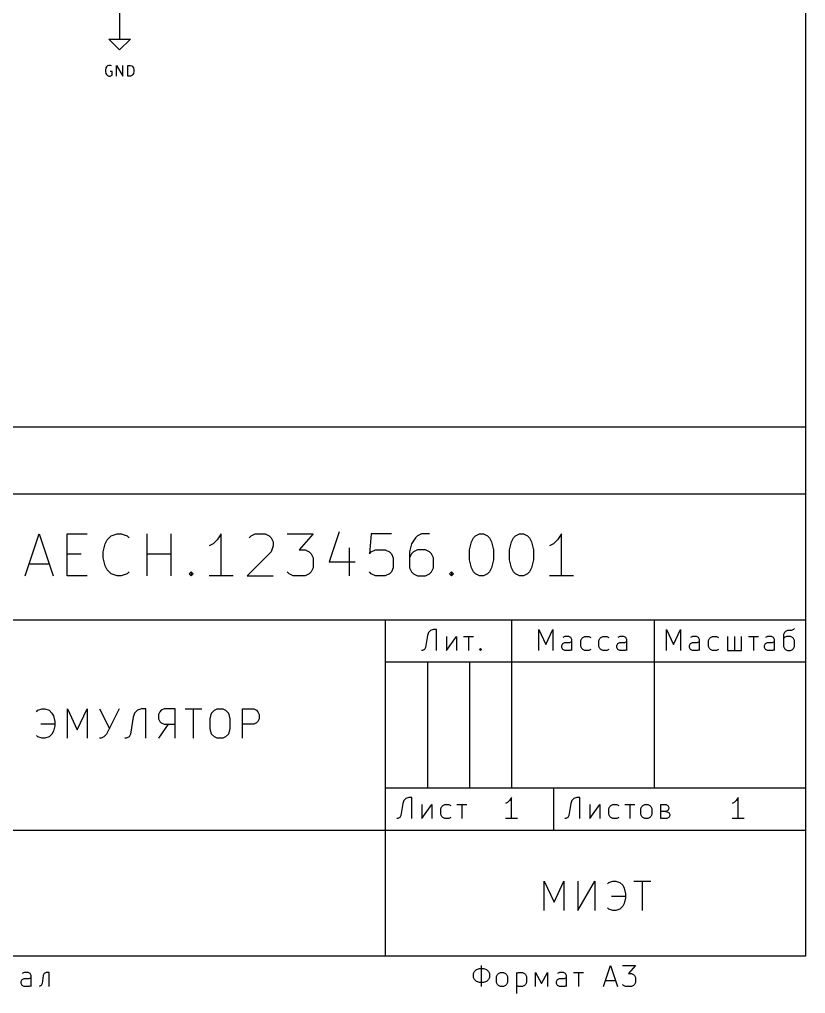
# Model space of a CAD drawing. Extents: x 0.3 to 16.3, y -11.7 to -0.2.
# Drawn here: x 12.656 to 16.338, y -11.672 to -7.107 of the extents above; entities that cross this region are included whole.
import ezdxf

# ---------------------------------------------------------------- set-up
doc = ezdxf.new("R2010")
doc.units = 0
doc.header["$MEASUREMENT"] = 0
doc.layers.add('BLACK', color=7, linetype='CONTINUOUS')

msp = doc.modelspace()

# ---------------------------------------------------------------- linework, layer by layer
at = {"layer": 'BLACK', "linetype": 'CONTINUOUS'}
for p, q in [((16.3381, -0.19685), (16.3381, -11.4961)), ((13.125, -7), (13.125, -7.15)), ((13.125, -7.15), (13.125, -7.2)), ((13.125, -7.25), (13.075, -7.2)), ((13.075, -7.2), (13.125, -7.2)), ((13.125, -7.2), (13.175, -7.2)), ((13.175, -7.2), (13.125, -7.25)), ((13.0607, -7.33452), (13.0583, -7.34404)), ((13.0583, -7.34404), (13.0583, -7.35119)), ((13.0631, -7.32976), (13.0607, -7.33452)), ((13.0679, -7.325), (13.0631, -7.32976)), ((13.075, -7.32261), (13.0679, -7.325)), ((13.0821, -7.32261), (13.075, -7.32261)), ((13.0869, -7.325), (13.0821, -7.32261)), ((13.1107, -7.37261), (13.1107, -7.32261)), ((13.1107, -7.32261), (13.1393, -7.37261)), ((13.1393, -7.37261), (13.1393, -7.32261)), ((13.1631, -7.37261), (13.1631, -7.32261)), ((13.1631, -7.32261), (13.175, -7.32261)), ((13.175, -7.32261), (13.1821, -7.325)), ((13.1821, -7.325), (13.1869, -7.32976)), ((13.1869, -7.32976), (13.1893, -7.33452)), ((13.1893, -7.33452), (13.1917, -7.34404)), ((13.1917, -7.34404), (13.1917, -7.35119)), ((13.0583, -7.35119), (13.0607, -7.36071)), ((13.0607, -7.36071), (13.0631, -7.36547)), ((13.0631, -7.36547), (13.0679, -7.37023)), ((13.0679, -7.37023), (13.075, -7.37261)), ((13.075, -7.37261), (13.0798, -7.37261)), ((13.0893, -7.35119), (13.0798, -7.35119)), ((13.0798, -7.37261), (13.0869, -7.37023)), ((13.0869, -7.37023), (13.0893, -7.36785)), ((13.0893, -7.36785), (13.0893, -7.35119)), ((13.175, -7.37261), (13.1631, -7.37261)), ((13.1821, -7.37023), (13.175, -7.37261)), ((13.1869, -7.36547), (13.1821, -7.37023)), ((13.1893, -7.36071), (13.1869, -7.36547)), ((13.1917, -7.35119), (13.1893, -7.36071)), ((11.6137, -9.01583), (16.3381, -9.01583)), ((9.05469, -9.3308), (16.3381, -9.3308)), ((12.6824, -9.71512), (12.748, -9.51827)), ((12.748, -9.51827), (12.8136, -9.71512)), ((12.8792, -9.71512), (12.8792, -9.51827)), ((12.8792, -9.51827), (12.9729, -9.51827)), ((13.0667, -9.54639), (13.0854, -9.52765)), ((13.0854, -9.52765), (13.1136, -9.51827)), ((13.1136, -9.51827), (13.1323, -9.51827)), ((13.1323, -9.51827), (13.1604, -9.52765)), ((13.1604, -9.52765), (13.1698, -9.53702)), ((13.2542, -9.71512), (13.2542, -9.51827)), ((13.3666, -9.71512), (13.3666, -9.51827)), ((13.601, -9.51827), (13.5822, -9.54639)), ((13.601, -9.71512), (13.601, -9.51827)), ((13.7322, -9.53702), (13.7416, -9.52765)), ((13.7416, -9.52765), (13.7603, -9.51827)), ((13.7603, -9.51827), (13.8072, -9.51827)), ((13.8072, -9.51827), (13.826, -9.52765)), ((13.826, -9.52765), (13.8353, -9.53702)), ((13.8353, -9.53702), (13.8447, -9.55576)), ((13.9103, -9.51827), (14.0322, -9.51827)), ((14.0322, -9.51827), (13.9666, -9.59326)), ((14.154, -9.5089), (14.1072, -9.6495)), ((14.304, -9.51827), (14.2947, -9.61201)), ((14.3978, -9.51827), (14.304, -9.51827)), ((14.5103, -9.53702), (14.4915, -9.56514)), ((14.5196, -9.52765), (14.5103, -9.53702)), ((14.5384, -9.51827), (14.5196, -9.52765)), ((14.5759, -9.51827), (14.5384, -9.51827)), ((14.7727, -9.55576), (14.7821, -9.53702)), ((14.7821, -9.53702), (14.7915, -9.52765)), ((14.7915, -9.52765), (14.8102, -9.51827)), ((14.8102, -9.51827), (14.829, -9.51827)), ((14.829, -9.51827), (14.8477, -9.52765)), ((14.8477, -9.52765), (14.8571, -9.53702)), ((14.8571, -9.53702), (14.8665, -9.55576)), ((14.9602, -9.55576), (14.9696, -9.53702)), ((14.9696, -9.53702), (14.9789, -9.52765)), ((14.9789, -9.52765), (14.9977, -9.51827)), ((14.9977, -9.51827), (15.0164, -9.51827)), ((15.0164, -9.51827), (15.0352, -9.52765)), ((15.0352, -9.52765), (15.0446, -9.53702)), ((15.0446, -9.53702), (15.0539, -9.55576)), ((15.1945, -9.51827), (15.1758, -9.54639)), ((15.1945, -9.71512), (15.1945, -9.51827)), ((13.0479, -9.60263), (13.0573, -9.56514)), ((13.0573, -9.56514), (13.0667, -9.54639)), ((13.5635, -9.56514), (13.5447, -9.57451)), ((13.5822, -9.54639), (13.5635, -9.56514)), ((13.8447, -9.57451), (13.8353, -9.60263)), ((13.8447, -9.55576), (13.8447, -9.57451)), ((14.2009, -9.58389), (14.2009, -9.71512)), ((14.4915, -9.56514), (14.4821, -9.60263)), ((14.7633, -9.59326), (14.7727, -9.55576)), ((14.8665, -9.55576), (14.8758, -9.59326)), ((14.9508, -9.59326), (14.9602, -9.55576)), ((15.0539, -9.55576), (15.0633, -9.59326)), ((15.157, -9.56514), (15.1383, -9.57451)), ((15.1758, -9.54639), (15.157, -9.56514)), ((12.8792, -9.61201), (12.9448, -9.61201)), ((13.0479, -9.63076), (13.0479, -9.60263)), ((13.0573, -9.66825), (13.0479, -9.63076)), ((13.2542, -9.61201), (13.3666, -9.61201)), ((13.8353, -9.60263), (13.7229, -9.71512)), ((13.9666, -9.59326), (13.9947, -9.59326)), ((13.9947, -9.59326), (14.0134, -9.60263)), ((14.0134, -9.60263), (14.0228, -9.61201)), ((14.0228, -9.61201), (14.0322, -9.63076)), ((14.0322, -9.63076), (14.0322, -9.67763)), ((14.2947, -9.61201), (14.304, -9.60263)), ((14.304, -9.60263), (14.3228, -9.59326)), ((14.3228, -9.59326), (14.3696, -9.59326)), ((14.3696, -9.59326), (14.3884, -9.60263)), ((14.3884, -9.60263), (14.3978, -9.61201)), ((14.3978, -9.61201), (14.4071, -9.63076)), ((14.4071, -9.63076), (14.4071, -9.67763)), ((14.4821, -9.60263), (14.4821, -9.67763)), ((14.4915, -9.61201), (14.4821, -9.63076)), ((14.5009, -9.60263), (14.4915, -9.61201)), ((14.5196, -9.59326), (14.5009, -9.60263)), ((14.5571, -9.59326), (14.5196, -9.59326)), ((14.5759, -9.60263), (14.5571, -9.59326)), ((14.5852, -9.61201), (14.5759, -9.60263)), ((14.5946, -9.63076), (14.5852, -9.61201)), ((14.5946, -9.67763), (14.5946, -9.63076)), ((14.7633, -9.64013), (14.7633, -9.59326)), ((14.8758, -9.59326), (14.8758, -9.64013)), ((14.9508, -9.64013), (14.9508, -9.59326)), ((15.0633, -9.59326), (15.0633, -9.64013)), ((12.7011, -9.65888), (12.7948, -9.65888)), ((13.0667, -9.687), (13.0573, -9.66825)), ((14.1072, -9.6495), (14.229, -9.6495)), ((14.7727, -9.67763), (14.7633, -9.64013)), ((14.8758, -9.64013), (14.8665, -9.67763)), ((14.9602, -9.67763), (14.9508, -9.64013)), ((15.0633, -9.64013), (15.0539, -9.67763)), ((12.9729, -9.71512), (12.8792, -9.71512)), ((13.0854, -9.70575), (13.0667, -9.687)), ((13.1136, -9.71512), (13.0854, -9.70575)), ((13.1323, -9.71512), (13.1136, -9.71512)), ((13.1604, -9.70575), (13.1323, -9.71512)), ((13.1698, -9.69637), (13.1604, -9.70575)), ((13.451, -9.70575), (13.4604, -9.69637)), ((13.4604, -9.71512), (13.451, -9.70575)), ((13.4604, -9.69637), (13.4698, -9.70575)), ((13.4604, -9.69637), (13.4604, -9.71512)), ((13.4698, -9.70575), (13.4604, -9.71512)), ((13.6572, -9.71512), (13.5447, -9.71512)), ((13.7229, -9.71512), (13.8447, -9.71512)), ((13.9197, -9.70575), (13.9103, -9.69637)), ((13.9384, -9.71512), (13.9197, -9.70575)), ((13.9947, -9.71512), (13.9384, -9.71512)), ((14.0134, -9.70575), (13.9947, -9.71512)), ((14.0228, -9.69637), (14.0134, -9.70575)), ((14.0322, -9.67763), (14.0228, -9.69637)), ((14.304, -9.70575), (14.2947, -9.69637)), ((14.3228, -9.71512), (14.304, -9.70575)), ((14.3696, -9.71512), (14.3228, -9.71512)), ((14.3884, -9.70575), (14.3696, -9.71512)), ((14.3978, -9.69637), (14.3884, -9.70575)), ((14.4071, -9.67763), (14.3978, -9.69637)), ((14.4821, -9.67763), (14.4915, -9.69637)), ((14.4915, -9.69637), (14.5009, -9.70575)), ((14.5009, -9.70575), (14.5196, -9.71512)), ((14.5196, -9.71512), (14.5571, -9.71512)), ((14.5571, -9.71512), (14.5759, -9.70575)), ((14.5759, -9.70575), (14.5852, -9.69637)), ((14.5852, -9.69637), (14.5946, -9.67763)), ((14.6696, -9.70575), (14.679, -9.69637)), ((14.679, -9.71512), (14.6696, -9.70575)), ((14.679, -9.69637), (14.6884, -9.70575)), ((14.679, -9.69637), (14.679, -9.71512)), ((14.6884, -9.70575), (14.679, -9.71512)), ((14.7821, -9.69637), (14.7727, -9.67763)), ((14.7915, -9.70575), (14.7821, -9.69637)), ((14.8102, -9.71512), (14.7915, -9.70575)), ((14.829, -9.71512), (14.8102, -9.71512)), ((14.8477, -9.70575), (14.829, -9.71512)), ((14.8571, -9.69637), (14.8477, -9.70575)), ((14.8665, -9.67763), (14.8571, -9.69637)), ((14.9696, -9.69637), (14.9602, -9.67763)), ((14.9789, -9.70575), (14.9696, -9.69637)), ((14.9977, -9.71512), (14.9789, -9.70575)), ((15.0164, -9.71512), (14.9977, -9.71512)), ((15.0352, -9.70575), (15.0164, -9.71512)), ((15.0446, -9.69637), (15.0352, -9.70575)), ((15.0539, -9.67763), (15.0446, -9.69637)), ((15.2508, -9.71512), (15.1383, -9.71512)), ((11.6137, -9.92135), (16.3381, -9.92135)), ((14.3696, -9.92135), (14.3696, -11.4961)), ((14.9602, -9.92135), (14.9602, -10.7087)), ((15.6295, -9.92135), (15.6295, -10.7087)), ((14.5674, -9.99399), (14.5581, -10.0502)), ((14.5721, -9.97993), (14.5674, -9.99399)), ((14.5815, -9.97056), (14.5721, -9.97993)), ((14.5956, -9.96587), (14.5815, -9.97056)), ((14.6096, -9.96587), (14.5956, -9.96587)), ((14.6096, -10.0643), (14.6096, -9.96587)), ((15.0886, -10.0643), (15.0886, -9.96587)), ((15.0886, -9.96587), (15.1214, -10.0362)), ((15.1214, -10.0362), (15.1542, -9.96587)), ((15.1542, -9.96587), (15.1542, -10.0643)), ((15.6862, -10.0643), (15.6862, -9.96587)), ((15.6862, -9.96587), (15.719, -10.0362)), ((15.719, -10.0362), (15.7518, -9.96587)), ((15.7518, -9.96587), (15.7518, -10.0643)), ((16.2393, -9.97993), (16.2346, -9.9893)), ((16.2346, -9.9893), (16.2346, -10.0455)), ((16.2439, -9.97524), (16.2393, -9.97993)), ((16.2533, -9.97056), (16.2439, -9.97524)), ((16.2721, -9.97056), (16.2533, -9.97056)), ((16.2814, -9.96587), (16.2721, -9.97056)), ((16.2861, -9.96119), (16.2814, -9.96587)), ((14.6565, -9.99868), (14.6565, -10.0643)), ((14.6565, -10.0643), (14.7034, -9.99868)), ((14.7034, -9.99868), (14.7034, -10.0643)), ((14.7362, -9.99868), (14.783, -9.99868)), ((14.7596, -9.99868), (14.7596, -10.0643)), ((15.1964, -10.0409), (15.2011, -10.0315)), ((15.1964, -10.0502), (15.1964, -10.0409)), ((15.2105, -9.99868), (15.2011, -10.0034)), ((15.2011, -10.0315), (15.2105, -10.0268)), ((15.2292, -9.99868), (15.2105, -9.99868)), ((15.2105, -10.0268), (15.2339, -10.0268)), ((15.2386, -10.0034), (15.2292, -9.99868)), ((15.2339, -10.0268), (15.2433, -10.0221)), ((15.2433, -10.0127), (15.2386, -10.0034)), ((15.2433, -10.0643), (15.2433, -10.0127)), ((15.2855, -10.0174), (15.2902, -10.0081)), ((15.2855, -10.0455), (15.2855, -10.0174)), ((15.2902, -10.0081), (15.2948, -10.0034)), ((15.2948, -10.0034), (15.3042, -9.99868)), ((15.3042, -9.99868), (15.323, -9.99868)), ((15.323, -9.99868), (15.3323, -10.0034)), ((15.3698, -10.0174), (15.3745, -10.0081)), ((15.3698, -10.0455), (15.3698, -10.0174)), ((15.3745, -10.0081), (15.3792, -10.0034)), ((15.3792, -10.0034), (15.3886, -9.99868)), ((15.3886, -9.99868), (15.4073, -9.99868)), ((15.4073, -9.99868), (15.4167, -10.0034)), ((15.4542, -10.0409), (15.4589, -10.0315)), ((15.4542, -10.0502), (15.4542, -10.0409)), ((15.4683, -9.99868), (15.4589, -10.0034)), ((15.4589, -10.0315), (15.4683, -10.0268)), ((15.487, -9.99868), (15.4683, -9.99868)), ((15.4683, -10.0268), (15.4917, -10.0268)), ((15.4964, -10.0034), (15.487, -9.99868)), ((15.4917, -10.0268), (15.5011, -10.0221)), ((15.5011, -10.0127), (15.4964, -10.0034)), ((15.5011, -10.0643), (15.5011, -10.0127)), ((15.794, -10.0409), (15.7987, -10.0315)), ((15.794, -10.0502), (15.794, -10.0409)), ((15.8081, -9.99868), (15.7987, -10.0034)), ((15.7987, -10.0315), (15.8081, -10.0268)), ((15.8268, -9.99868), (15.8081, -9.99868)), ((15.8081, -10.0268), (15.8315, -10.0268)), ((15.8362, -10.0034), (15.8268, -9.99868)), ((15.8315, -10.0268), (15.8409, -10.0221)), ((15.8409, -10.0127), (15.8362, -10.0034)), ((15.8409, -10.0643), (15.8409, -10.0127)), ((15.883, -10.0174), (15.8877, -10.0081)), ((15.883, -10.0455), (15.883, -10.0174)), ((15.8877, -10.0081), (15.8924, -10.0034)), ((15.8924, -10.0034), (15.9018, -9.99868)), ((15.9018, -9.99868), (15.9205, -9.99868)), ((15.9205, -9.99868), (15.9299, -10.0034)), ((15.9721, -9.99868), (15.9721, -10.0643)), ((16.0049, -9.99868), (16.0049, -10.0643)), ((16.0377, -10.0643), (16.0377, -9.99868)), ((16.0705, -9.99868), (16.1174, -9.99868)), ((16.094, -9.99868), (16.094, -10.0643)), ((16.1455, -10.0409), (16.1502, -10.0315)), ((16.1455, -10.0502), (16.1455, -10.0409)), ((16.1596, -9.99868), (16.1502, -10.0034)), ((16.1502, -10.0315), (16.1596, -10.0268)), ((16.1783, -9.99868), (16.1596, -9.99868)), ((16.1596, -10.0268), (16.183, -10.0268)), ((16.1877, -10.0034), (16.1783, -9.99868)), ((16.183, -10.0268), (16.1924, -10.0221)), ((16.1924, -10.0127), (16.1877, -10.0034)), ((16.1924, -10.0643), (16.1924, -10.0127)), ((16.2393, -10.0034), (16.2346, -10.0081)), ((16.2486, -9.99868), (16.2393, -10.0034)), ((16.2674, -9.99868), (16.2486, -9.99868)), ((16.2767, -10.0034), (16.2674, -9.99868)), ((16.2814, -10.0081), (16.2767, -10.0034)), ((16.2861, -10.0174), (16.2814, -10.0081)), ((16.2861, -10.0455), (16.2861, -10.0174)), ((14.544, -10.0643), (14.5393, -10.0643)), ((14.5534, -10.0596), (14.544, -10.0643)), ((14.5581, -10.0502), (14.5534, -10.0596)), ((14.8111, -10.0596), (14.8158, -10.0549)), ((14.8158, -10.0643), (14.8111, -10.0596)), ((14.8158, -10.0549), (14.8205, -10.0596)), ((14.8158, -10.0549), (14.8158, -10.0643)), ((14.8205, -10.0596), (14.8158, -10.0643)), ((15.2011, -10.0596), (15.1964, -10.0502)), ((15.2105, -10.0643), (15.2011, -10.0596)), ((15.2339, -10.0643), (15.2105, -10.0643)), ((15.2433, -10.0596), (15.2339, -10.0643)), ((15.2902, -10.0549), (15.2855, -10.0455)), ((15.2948, -10.0596), (15.2902, -10.0549)), ((15.3042, -10.0643), (15.2948, -10.0596)), ((15.323, -10.0643), (15.3042, -10.0643)), ((15.3323, -10.0596), (15.323, -10.0643)), ((15.3745, -10.0549), (15.3698, -10.0455)), ((15.3792, -10.0596), (15.3745, -10.0549)), ((15.3886, -10.0643), (15.3792, -10.0596)), ((15.4073, -10.0643), (15.3886, -10.0643)), ((15.4167, -10.0596), (15.4073, -10.0643)), ((15.4589, -10.0596), (15.4542, -10.0502)), ((15.4683, -10.0643), (15.4589, -10.0596)), ((15.4917, -10.0643), (15.4683, -10.0643)), ((15.5011, -10.0596), (15.4917, -10.0643)), ((15.7987, -10.0596), (15.794, -10.0502)), ((15.8081, -10.0643), (15.7987, -10.0596)), ((15.8315, -10.0643), (15.8081, -10.0643)), ((15.8409, -10.0596), (15.8315, -10.0643)), ((15.8877, -10.0549), (15.883, -10.0455)), ((15.8924, -10.0596), (15.8877, -10.0549)), ((15.9018, -10.0643), (15.8924, -10.0596)), ((15.9205, -10.0643), (15.9018, -10.0643)), ((15.9299, -10.0596), (15.9205, -10.0643)), ((15.9721, -10.0643), (16.0377, -10.0643)), ((16.1502, -10.0596), (16.1455, -10.0502)), ((16.1596, -10.0643), (16.1502, -10.0596)), ((16.183, -10.0643), (16.1596, -10.0643)), ((16.1924, -10.0596), (16.183, -10.0643)), ((16.2346, -10.0455), (16.2393, -10.0549)), ((16.2393, -10.0549), (16.2439, -10.0596)), ((16.2439, -10.0596), (16.2533, -10.0643)), ((16.2533, -10.0643), (16.2674, -10.0643)), ((16.2674, -10.0643), (16.2767, -10.0596)), ((16.2767, -10.0596), (16.2814, -10.0549)), ((16.2814, -10.0549), (16.2861, -10.0455)), ((14.3696, -10.1182), (16.3381, -10.1182)), ((14.5665, -10.1182), (14.5665, -10.7087)), ((14.7633, -10.1182), (14.7633, -10.7087)), ((12.7358, -10.3511), (12.7423, -10.3446)), ((12.7423, -10.3446), (12.762, -10.338)), ((12.762, -10.338), (12.7752, -10.338)), ((12.7752, -10.338), (12.7948, -10.3446)), ((12.7948, -10.3446), (12.808, -10.3577)), ((12.808, -10.3577), (12.8145, -10.3708)), ((12.8801, -10.4758), (12.8801, -10.338)), ((12.8801, -10.338), (12.9261, -10.4364)), ((12.9261, -10.4364), (12.972, -10.338)), ((12.972, -10.338), (12.972, -10.4758)), ((13.0311, -10.338), (13.077, -10.4299)), ((13.1229, -10.338), (13.0639, -10.4561)), ((13.1951, -10.3577), (13.1885, -10.3774)), ((13.2082, -10.3446), (13.1951, -10.3577)), ((13.2279, -10.338), (13.2082, -10.3446)), ((13.2476, -10.338), (13.2279, -10.338)), ((13.2476, -10.4758), (13.2476, -10.338)), ((13.3132, -10.3511), (13.3067, -10.3643)), ((13.3198, -10.3446), (13.3132, -10.3511)), ((13.3329, -10.338), (13.3198, -10.3446)), ((13.3854, -10.338), (13.3329, -10.338)), ((13.3854, -10.4758), (13.3854, -10.338)), ((13.4313, -10.338), (13.5101, -10.338)), ((13.4707, -10.4758), (13.4707, -10.338)), ((13.5494, -10.3839), (13.556, -10.3577)), ((13.556, -10.3577), (13.5691, -10.3446)), ((13.5691, -10.3446), (13.5822, -10.338)), ((13.5822, -10.338), (13.6085, -10.338)), ((13.6085, -10.338), (13.6216, -10.3446)), ((13.6216, -10.3446), (13.6347, -10.3577)), ((13.6347, -10.3577), (13.6413, -10.3839)), ((13.7004, -10.4758), (13.7004, -10.338)), ((13.7004, -10.338), (13.7528, -10.338)), ((13.7528, -10.338), (13.766, -10.3446)), ((13.766, -10.3446), (13.7725, -10.3511)), ((13.7725, -10.3511), (13.7791, -10.3643)), ((12.8145, -10.3708), (12.8211, -10.3971)), ((12.8211, -10.3971), (12.8211, -10.4168)), ((13.1885, -10.3774), (13.1754, -10.4561)), ((13.3067, -10.3643), (13.3067, -10.3839)), ((13.3067, -10.3839), (13.3132, -10.3971)), ((13.3132, -10.3971), (13.3198, -10.4036)), ((13.3198, -10.4036), (13.3329, -10.4102)), ((13.5494, -10.4299), (13.5494, -10.3839)), ((13.6413, -10.3839), (13.6413, -10.4299)), ((13.766, -10.4036), (13.7528, -10.4102)), ((13.7725, -10.3971), (13.766, -10.4036)), ((13.7791, -10.3839), (13.7725, -10.3971)), ((13.7791, -10.3643), (13.7791, -10.3839)), ((12.8211, -10.4102), (12.7555, -10.4102)), ((12.8145, -10.443), (12.808, -10.4561)), ((12.8211, -10.4168), (12.8145, -10.443)), ((13.3526, -10.4102), (13.3067, -10.4758)), ((13.3329, -10.4102), (13.3854, -10.4102)), ((13.556, -10.4561), (13.5494, -10.4299)), ((13.6413, -10.4299), (13.6347, -10.4561)), ((13.7528, -10.4102), (13.7004, -10.4102)), ((12.7423, -10.4692), (12.7358, -10.4627)), ((12.762, -10.4758), (12.7423, -10.4692)), ((12.7752, -10.4758), (12.762, -10.4758)), ((12.7948, -10.4692), (12.7752, -10.4758)), ((12.808, -10.4561), (12.7948, -10.4692)), ((13.0376, -10.4758), (13.0311, -10.4758)), ((13.0507, -10.4692), (13.0376, -10.4758)), ((13.0639, -10.4561), (13.0507, -10.4692)), ((13.1557, -10.4758), (13.1492, -10.4758)), ((13.1689, -10.4692), (13.1557, -10.4758)), ((13.1754, -10.4561), (13.1689, -10.4692)), ((13.5691, -10.4692), (13.556, -10.4561)), ((13.5822, -10.4758), (13.5691, -10.4692)), ((13.6085, -10.4758), (13.5822, -10.4758)), ((13.6216, -10.4692), (13.6085, -10.4758)), ((13.6347, -10.4561), (13.6216, -10.4692)), ((14.3696, -10.7087), (16.3381, -10.7087)), ((15.157, -10.7087), (15.157, -10.9056)), ((14.4561, -10.7673), (14.4514, -10.7814)), ((14.4655, -10.758), (14.4561, -10.7673)), ((14.4796, -10.7533), (14.4655, -10.758)), ((14.4936, -10.7533), (14.4796, -10.7533)), ((14.4936, -10.8517), (14.4936, -10.7533)), ((14.9508, -10.7673), (14.9414, -10.7767)), ((14.9602, -10.7533), (14.9508, -10.7673)), ((14.9602, -10.8517), (14.9602, -10.7533)), ((15.2435, -10.7673), (15.2388, -10.7814)), ((15.2529, -10.758), (15.2435, -10.7673)), ((15.267, -10.7533), (15.2529, -10.758)), ((15.281, -10.7533), (15.267, -10.7533)), ((15.281, -10.8517), (15.281, -10.7533)), ((16.0138, -10.7673), (16.0044, -10.7767)), ((16.0232, -10.7533), (16.0138, -10.7673)), ((16.0232, -10.8517), (16.0232, -10.7533)), ((14.4514, -10.7814), (14.4421, -10.8376)), ((14.5405, -10.7861), (14.5405, -10.8517)), ((14.5405, -10.8517), (14.5874, -10.7861)), ((14.5874, -10.7861), (14.5874, -10.8517)), ((14.6295, -10.8048), (14.6342, -10.7955)), ((14.6295, -10.8329), (14.6295, -10.8048)), ((14.6342, -10.7955), (14.6389, -10.7908)), ((14.6389, -10.7908), (14.6483, -10.7861)), ((14.6483, -10.7861), (14.667, -10.7861)), ((14.667, -10.7861), (14.6764, -10.7908)), ((14.7045, -10.7861), (14.7514, -10.7861)), ((14.728, -10.7861), (14.728, -10.8517)), ((14.9414, -10.7767), (14.9321, -10.7814)), ((15.2388, -10.7814), (15.2295, -10.8376)), ((15.3279, -10.7861), (15.3279, -10.8517)), ((15.3279, -10.8517), (15.3748, -10.7861)), ((15.3748, -10.7861), (15.3748, -10.8517)), ((15.4169, -10.8048), (15.4216, -10.7955)), ((15.4169, -10.8329), (15.4169, -10.8048)), ((15.4216, -10.7955), (15.4263, -10.7908)), ((15.4263, -10.7908), (15.4357, -10.7861)), ((15.4357, -10.7861), (15.4544, -10.7861)), ((15.4544, -10.7861), (15.4638, -10.7908)), ((15.4919, -10.7861), (15.5388, -10.7861)), ((15.5154, -10.7861), (15.5154, -10.8517)), ((15.5669, -10.8048), (15.5716, -10.7955)), ((15.5669, -10.8329), (15.5669, -10.8048)), ((15.5716, -10.7955), (15.5763, -10.7908)), ((15.5763, -10.7908), (15.5857, -10.7861)), ((15.5857, -10.7861), (15.5997, -10.7861)), ((15.5997, -10.7861), (15.6091, -10.7908)), ((15.6091, -10.7908), (15.6138, -10.7955)), ((15.6138, -10.7955), (15.6185, -10.8048)), ((15.6185, -10.8048), (15.6185, -10.8329)), ((15.6607, -10.8517), (15.6607, -10.7861)), ((15.6607, -10.7861), (15.6841, -10.7861)), ((15.6841, -10.7861), (15.6935, -10.7908)), ((15.6935, -10.8142), (15.6841, -10.8189)), ((15.6935, -10.7908), (15.6981, -10.8001)), ((15.6981, -10.8048), (15.6935, -10.8142)), ((15.6981, -10.8001), (15.6981, -10.8048)), ((16.0044, -10.7767), (15.9951, -10.7814)), ((14.428, -10.8517), (14.4233, -10.8517)), ((14.4374, -10.847), (14.428, -10.8517)), ((14.4421, -10.8376), (14.4374, -10.847)), ((14.6342, -10.8423), (14.6295, -10.8329)), ((14.6389, -10.847), (14.6342, -10.8423)), ((14.6483, -10.8517), (14.6389, -10.847)), ((14.667, -10.8517), (14.6483, -10.8517)), ((14.6764, -10.847), (14.667, -10.8517)), ((14.9883, -10.8517), (14.9321, -10.8517)), ((15.2154, -10.8517), (15.2107, -10.8517)), ((15.2248, -10.847), (15.2154, -10.8517)), ((15.2295, -10.8376), (15.2248, -10.847)), ((15.4216, -10.8423), (15.4169, -10.8329)), ((15.4263, -10.847), (15.4216, -10.8423)), ((15.4357, -10.8517), (15.4263, -10.847)), ((15.4544, -10.8517), (15.4357, -10.8517)), ((15.4638, -10.847), (15.4544, -10.8517)), ((15.5716, -10.8423), (15.5669, -10.8329)), ((15.5763, -10.847), (15.5716, -10.8423)), ((15.5857, -10.8517), (15.5763, -10.847)), ((15.5997, -10.8517), (15.5857, -10.8517)), ((15.6091, -10.847), (15.5997, -10.8517)), ((15.6138, -10.8423), (15.6091, -10.847)), ((15.6185, -10.8329), (15.6138, -10.8423)), ((15.6841, -10.8189), (15.6607, -10.8189)), ((15.6888, -10.8517), (15.6607, -10.8517)), ((15.6841, -10.8189), (15.6981, -10.8236)), ((15.6981, -10.847), (15.6888, -10.8517)), ((15.6981, -10.8236), (15.7028, -10.8329)), ((15.7028, -10.8376), (15.6981, -10.847)), ((15.7028, -10.8329), (15.7028, -10.8376)), ((16.0513, -10.8517), (15.9951, -10.8517)), ((11.6137, -10.9056), (16.3381, -10.9056)), ((15.1144, -11.2829), (15.1144, -11.1451)), ((15.1144, -11.1451), (15.1603, -11.2435)), ((15.1603, -11.2435), (15.2063, -11.1451)), ((15.2063, -11.1451), (15.2063, -11.2829)), ((15.2719, -11.1451), (15.2719, -11.2829)), ((15.2719, -11.2829), (15.3506, -11.1451)), ((15.3506, -11.1451), (15.3506, -11.2829)), ((15.4097, -11.1582), (15.4162, -11.1517)), ((15.4162, -11.1517), (15.4359, -11.1451)), ((15.4359, -11.1451), (15.449, -11.1451)), ((15.449, -11.1451), (15.4687, -11.1517)), ((15.4687, -11.1517), (15.4819, -11.1648)), ((15.4819, -11.1648), (15.4884, -11.1779)), ((15.4884, -11.1779), (15.495, -11.2042)), ((15.5343, -11.1451), (15.6131, -11.1451)), ((15.5737, -11.2829), (15.5737, -11.1451)), ((15.495, -11.2173), (15.4294, -11.2173)), ((15.495, -11.2238), (15.4884, -11.2501)), ((15.495, -11.2042), (15.495, -11.2238)), ((15.4162, -11.2763), (15.4097, -11.2698)), ((15.4819, -11.2632), (15.4687, -11.2763)), ((15.4884, -11.2501), (15.4819, -11.2632)), ((15.4359, -11.2829), (15.4162, -11.2763)), ((15.449, -11.2829), (15.4359, -11.2829)), ((15.4687, -11.2763), (15.449, -11.2829)), ((16.3381, -11.4961), (0.787402, -11.4961)), ((14.8198, -11.6391), (14.8198, -11.5407)), ((15.3916, -11.6391), (15.4244, -11.5407)), ((15.4244, -11.5407), (15.4572, -11.6391)), ((15.4807, -11.5407), (15.5416, -11.5407)), ((15.5416, -11.5407), (15.5088, -11.5782)), ((12.6779, -11.5735), (12.6685, -11.5782)), ((12.6966, -11.5735), (12.6779, -11.5735)), ((12.706, -11.5782), (12.6966, -11.5735)), ((12.7107, -11.5875), (12.706, -11.5782)), ((12.7107, -11.6391), (12.7107, -11.5875)), ((12.767, -11.5875), (12.7623, -11.625)), ((12.7716, -11.5782), (12.767, -11.5875)), ((12.781, -11.5735), (12.7716, -11.5782)), ((12.7951, -11.5735), (12.781, -11.5735)), ((12.7951, -11.6391), (12.7951, -11.5735)), ((14.7823, -11.5782), (14.787, -11.5688)), ((14.7823, -11.5969), (14.7823, -11.5782)), ((14.787, -11.5688), (14.7964, -11.5594)), ((14.7964, -11.5594), (14.8104, -11.5547)), ((14.8104, -11.5547), (14.8292, -11.5547)), ((14.8292, -11.5547), (14.8433, -11.5594)), ((14.8433, -11.5594), (14.8526, -11.5688)), ((14.8526, -11.5688), (14.8573, -11.5782)), ((14.8573, -11.5782), (14.8573, -11.5969)), ((14.8901, -11.5922), (14.8948, -11.5829)), ((14.8901, -11.6204), (14.8901, -11.5922)), ((14.8948, -11.5829), (14.8995, -11.5782)), ((14.8995, -11.5782), (14.9089, -11.5735)), ((14.9089, -11.5735), (14.9229, -11.5735)), ((14.9229, -11.5735), (14.9323, -11.5782)), ((14.9323, -11.5782), (14.937, -11.5829)), ((14.937, -11.5829), (14.9417, -11.5922)), ((14.9417, -11.5922), (14.9417, -11.6204)), ((14.9839, -11.5735), (14.9839, -11.6719)), ((14.9839, -11.5782), (14.9932, -11.5735)), ((14.9932, -11.5735), (15.012, -11.5735)), ((15.012, -11.5735), (15.0214, -11.5782)), ((15.0214, -11.5782), (15.026, -11.5829)), ((15.026, -11.5829), (15.0307, -11.5922)), ((15.0307, -11.5922), (15.0307, -11.6204)), ((15.0729, -11.6391), (15.0729, -11.5735)), ((15.0729, -11.5735), (15.101, -11.625)), ((15.101, -11.625), (15.1292, -11.5735)), ((15.1292, -11.5735), (15.1292, -11.6391)), ((15.1854, -11.5735), (15.176, -11.5782)), ((15.2041, -11.5735), (15.1854, -11.5735)), ((15.2135, -11.5782), (15.2041, -11.5735)), ((15.2182, -11.5875), (15.2135, -11.5782)), ((15.2182, -11.6391), (15.2182, -11.5875)), ((15.251, -11.5735), (15.2979, -11.5735)), ((15.2745, -11.5735), (15.2745, -11.6391)), ((15.5088, -11.5782), (15.5229, -11.5782)), ((15.5229, -11.5782), (15.5322, -11.5829)), ((15.5322, -11.5829), (15.5369, -11.5875)), ((15.5369, -11.5875), (15.5416, -11.5969)), ((12.6638, -11.6157), (12.6685, -11.6063)), ((12.6638, -11.625), (12.6638, -11.6157)), ((12.6685, -11.6344), (12.6638, -11.625)), ((12.6685, -11.6063), (12.6779, -11.6016)), ((12.6779, -11.6391), (12.6685, -11.6344)), ((12.6779, -11.6016), (12.7013, -11.6016)), ((12.7013, -11.6391), (12.6779, -11.6391)), ((12.7013, -11.6016), (12.7107, -11.5969)), ((12.7107, -11.6344), (12.7013, -11.6391)), ((12.7576, -11.6344), (12.7482, -11.6391)), ((12.7623, -11.625), (12.7576, -11.6344)), ((14.787, -11.6063), (14.7823, -11.5969)), ((14.7964, -11.6157), (14.787, -11.6063)), ((14.8104, -11.6204), (14.7964, -11.6157)), ((14.8292, -11.6204), (14.8104, -11.6204)), ((14.8433, -11.6157), (14.8292, -11.6204)), ((14.8526, -11.6063), (14.8433, -11.6157)), ((14.8573, -11.5969), (14.8526, -11.6063)), ((14.8948, -11.6297), (14.8901, -11.6204)), ((14.8995, -11.6344), (14.8948, -11.6297)), ((14.9089, -11.6391), (14.8995, -11.6344)), ((14.9229, -11.6391), (14.9089, -11.6391)), ((14.9323, -11.6344), (14.9229, -11.6391)), ((14.937, -11.6297), (14.9323, -11.6344)), ((14.9417, -11.6204), (14.937, -11.6297)), ((14.9932, -11.6391), (14.9839, -11.6344)), ((15.012, -11.6391), (14.9932, -11.6391)), ((15.0214, -11.6344), (15.012, -11.6391)), ((15.026, -11.6297), (15.0214, -11.6344)), ((15.0307, -11.6204), (15.026, -11.6297)), ((15.1713, -11.6157), (15.176, -11.6063)), ((15.1713, -11.625), (15.1713, -11.6157)), ((15.176, -11.6344), (15.1713, -11.625)), ((15.176, -11.6063), (15.1854, -11.6016)), ((15.1854, -11.6391), (15.176, -11.6344)), ((15.1854, -11.6016), (15.2088, -11.6016)), ((15.2088, -11.6391), (15.1854, -11.6391)), ((15.2088, -11.6016), (15.2182, -11.5969)), ((15.2182, -11.6344), (15.2088, -11.6391)), ((15.401, -11.611), (15.4479, -11.611)), ((15.4854, -11.6344), (15.4807, -11.6297)), ((15.4947, -11.6391), (15.4854, -11.6344)), ((15.5229, -11.6391), (15.4947, -11.6391)), ((15.5322, -11.6344), (15.5229, -11.6391)), ((15.5369, -11.6297), (15.5322, -11.6344)), ((15.5416, -11.6204), (15.5369, -11.6297)), ((15.5416, -11.5969), (15.5416, -11.6204))]:
    msp.add_line(p, q, dxfattribs=at)

doc.saveas('drawing.dxf')
